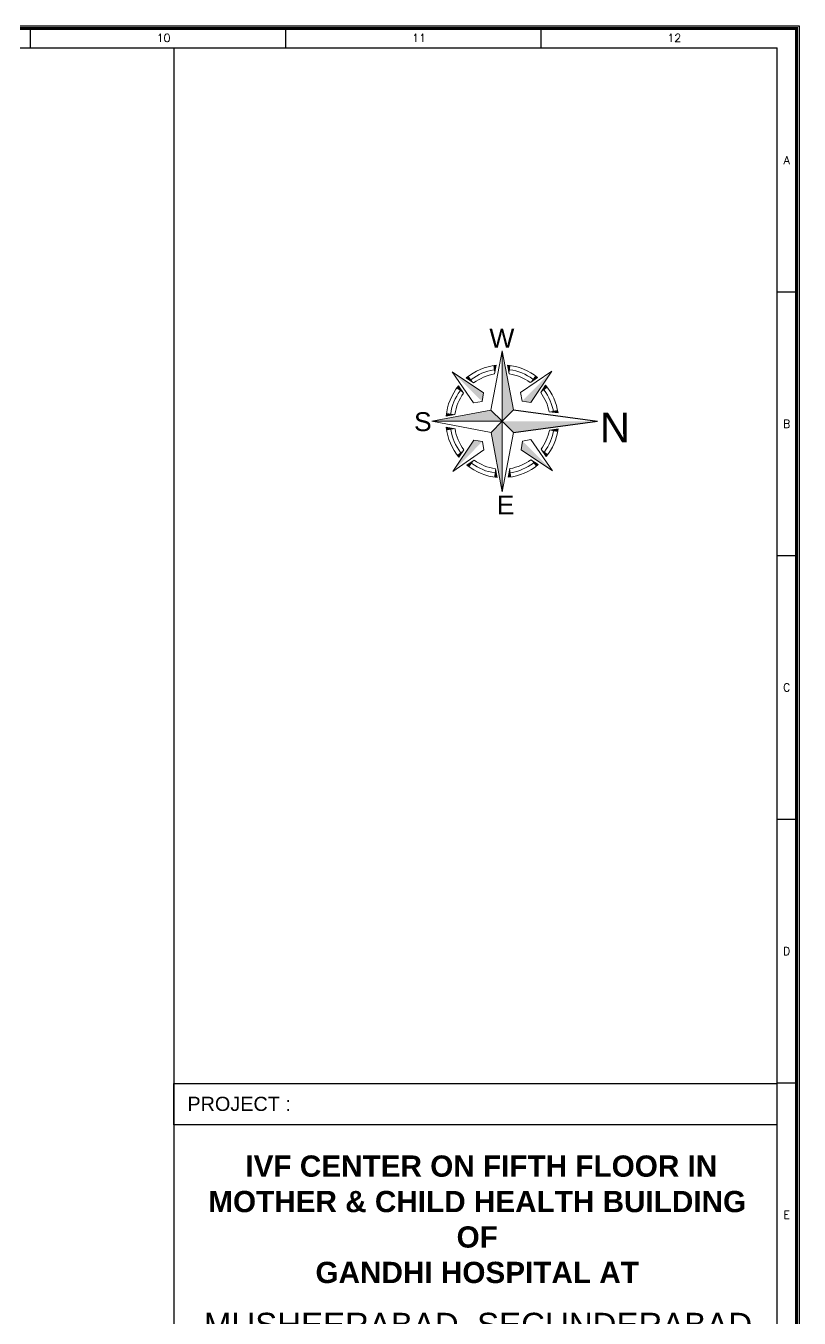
# Model space of a CAD drawing. Extents: x 3485972 to 3601240, y -673889 to -591207.
# Drawn here: x 3523361 to 3535960, y -612261 to -591207 of the extents above; entities that cross this region are included whole.
import ezdxf
from ezdxf.enums import TextEntityAlignment as Align

# ---------------------------------------------------------------- set-up
doc = ezdxf.new("R2010")
doc.units = 0
doc.header["$LTSCALE"] = 6
doc.header["$MEASUREMENT"] = 0
doc.layers.add('AREA', color=193, linetype='CONTINUOUS', plot=False)
doc.layers.add('TITLE', color=7, linetype='CONTINUOUS')
doc.styles.add('ARIAL', font='arial.ttf')
doc.styles.add('ROMANS', font='romans.shx')

# ---------------------------------------------------------------- blocks, each defined once
blk = doc.blocks.new('A$C66962185')
at = {"layer": 'TITLE', "color": 7}
for p, q in [((272.21, -140930.66), (272.21, -140928.36)), ((302.47, -140930.66), (302.47, -140928.36)), ((332.74, -140930.66), (332.74, -140928.36)), ((363, -140959.61), (360.7, -140959.61)), ((363, -140990.86), (360.7, -140990.86)), ((363, -141022.1), (360.7, -141022.1)), ((363, -141053.35), (360.7, -141053.35))]:
    blk.add_line(p, q, dxfattribs=at)
at = {"layer": 'TITLE'}
for p in [(2.14, -140930.66), (360.7, -141176.03)]:
    blk.add_line(p, (360.7, -140930.66), dxfattribs=at)
at = {"layer": 'TITLE', "color": 7, "const_width": 0.355}
blk.add_lwpolyline([(363, -140928.36), (363, -141178.33), (0, -141178.33), (0, -140928.36)], close=True, dxfattribs=at)
at = {"layer": 'TITLE', "color": 7, "style": 'ROMANS'}
for s, p in [('10', (287.99, -140929.48)), ('11', (318.25, -140929.48)), ('12', (348.51, -140929.48)), ('A', (361.83, -140943.96)), ('B', (361.83, -140975.21)), ('C', (361.83, -141006.45)), ('D', (361.83, -141037.7)), ('E', (361.83, -141068.94))]:
    blk.add_text(s, height=0.952, dxfattribs=at).set_placement(p, align=Align.MIDDLE)
blk = doc.blocks.new('A$C4A7C6C7E')
at = {"layer": 'TITLE', "color": 8, "lineweight": 5}
for p, q in [((-4207, 4144), (0, 26095)), ((0, 26095), (0, 0)), ((0, 0), (0, 26095)), ((4144, 4207), (0, 26095)), ((-2825, 17519), (-2234, 20757)), ((2559, 17560), (1919, 20788)), ((-6941, 10518), (-18592, 18312)), ((-10622, 6781), (-18592, 18312)), ((-10607, 14226), (-13343, 16056)), ((6781, 10622), (18312, 18592)), ((10390, 14385), (13098, 16257)), ((10518, 6941), (18312, 18592)), ((-14385, 10390), (-16257, 13098)), ((-7437, 7325), (-6941, 10518)), ((7325, 7437), (6781, 10622)), ((14226, 10607), (16056, 13343)), ((-7437, 7325), (-10622, 6781)), ((7325, 7437), (10518, 6941)), ((-4207, 4144), (-26095, 0)), ((0, 0), (-26095, 0)), ((-26095, 0), (0, 0)), ((-4144, -4207), (-26095, 0)), ((-17560, 2559), (-20788, 1919)), ((-4207, 4144), (0, 0)), ((0, 0), (-4207, 4144)), ((0, 0), (-4144, -4207)), ((-4144, -4207), (0, 0)), ((0, 0), (4144, 4207)), ((4144, 4207), (0, 0)), ((0, 0), (4207, -4144)), ((4207, -4144), (0, 0)), ((0, 0), (0, -26095)), ((0, -26095), (0, 0)), ((17394, 3514), (20646, 3095)), ((17394, 3514), (20646, 3095)), ((-17519, -2825), (-20757, -2234)), ((-4144, -4207), (0, -26095)), ((4207, -4144), (0, -26095)), ((17433, -3312), (20680, -2857)), ((17433, -3312), (20680, -2857)), ((17434, -3310), (20680, -2857)), ((-10518, -6941), (-18312, -18592)), ((-7325, -7437), (-10518, -6941)), ((-7325, -7437), (-6781, -10622)), ((7437, -7325), (6941, -10518)), ((7437, -7325), (10622, -6781)), ((10622, -6781), (18592, -18312)), ((-6781, -10622), (-18312, -18592)), ((-14226, -10607), (-16056, -13343)), ((6941, -10518), (18592, -18312)), ((10607, -14226), (13343, -16056)), ((14385, -10390), (16257, -13098)), ((-10390, -14385), (-13098, -16257)), ((-2559, -17560), (-1919, -20788)), ((2825, -17519), (2234, -20757))]:
    blk.add_line(p, q, dxfattribs=at)
at = {"layer": 'TITLE', "color": 5}
for p in [(4144, 4207), (4207, -4144)]:
    blk.add_line(p, (35289, 0), dxfattribs=at)
at = {"layer": 'TITLE', "color": 8, "lineweight": 5}
for radius, start, end in [(20877, 96.14269, 129.72625), (20877, 51.14269, 84.72625), (19311, 99.1612, 126.70773), (17745, 99.1612, 126.70773), (17745, 54.16121, 81.70773), (19311, 54.16121, 81.70773), (20877, 141.14269, 174.72625), (19311, 144.16121, 171.70773), (17745, 144.16121, 171.70773), (17745, 11.42181, 36.70773), (19311, 9.85136, 36.70773), (20877, 8.52692, 39.72625), (20877, 186.14269, 219.72625), (19311, 189.1612, 216.70773), (17745, 189.1612, 216.70773), (17745, 324.16121, 349.24868), (19311, 324.16121, 350.81434), (20877, 321.14269, 352.1348), (17745, 279.1612, 306.70773), (20877, 231.14269, 264.72625), (19311, 234.16121, 261.70773), (17745, 234.16121, 261.70773), (20877, 276.14269, 309.72625), (19311, 279.1612, 306.70773)]:
    blk.add_arc((0, 0), radius, start, end, dxfattribs=at)
for points in [[(0, 26095), (4144, 4207), (0, 0)], [(-3324, 20610), (-2234, 20757), (-2825, 17519)], [(3011, 20658), (1919, 20788), (2559, 17560)], [(-18592, 18312), (-6941, 10518), (-7437, 7325)], [(-13343, 16056), (-12479, 16737), (-10607, 14226)], [(18312, 18592), (10518, 6941), (7325, 7437)], [(13098, 16257), (12223, 16924), (10390, 14385)], [(-16257, 13098), (-16924, 12223), (-14385, 10390)], [(16056, 13343), (16737, 12479), (14226, 10607)], [(-26095, 0), (-4207, 4144), (0, 0)], [(-20658, 3011), (-20788, 1919), (-17560, 2559)], [(0, -26095), (-4144, -4207), (0, 0)], [(20646, 3095), (20457, 4167), (17394, 3514)], [(-20610, -3324), (-20757, -2234), (-17519, -2825)], [(20680, -2857), (20503, -3930), (17433, -3312)], [(-18312, -18592), (-10518, -6941), (-7325, -7437)], [(18592, -18312), (6941, -10518), (7437, -7325)], [(-16056, -13343), (-16737, -12479), (-14226, -10607)], [(13343, -16056), (12479, -16737), (10607, -14226)], [(16257, -13098), (16924, -12223), (14385, -10390)], [(-13098, -16257), (-12223, -16924), (-10390, -14385)], [(-3011, -20658), (-1919, -20788), (-2559, -17560)], [(3324, -20610), (2234, -20757), (2825, -17519)]]:
    blk.add_solid(points, dxfattribs=at)
at = {"layer": 'TITLE', "color": 5}
blk.add_solid([(35289, 0), (4207, -4144), (0, 0)], dxfattribs=at)

msp = doc.modelspace()

# ---------------------------------------------------------------- linework, layer by layer
at = {"layer": 'AREA'}
for points in [[(3485972.3, -591208), (3535959.9, -591207.2), (3535959.9, -625655.9), (3485972.3, -625656.7)], [(3486015.1, -591250.8), (3535917.2, -591249.9), (3535917.2, -625613.1), (3486015.1, -625613.9)]]:
    msp.add_lwpolyline(points, close=True, dxfattribs=at)
at = {"layer": 'TITLE'}
msp.add_line((3525772.6, -591565.5), (3525772.6, -625297.5), dxfattribs=at)
msp.add_lwpolyline([(3525772.6, -608440), (3535598, -608440), (3535598, -609114.3), (3525772.6, -609114.3)], close=True, dxfattribs=at)

# ---------------------------------------------------------------- block references
at = {"layer": 'TITLE', "xscale": 137.4720978042101, "yscale": 137.4720968119004, "zscale": 137.4720972069543}
msp.add_blockref('A$C66962185', (3486015.1, 18782467), dxfattribs=at)
at = {"layer": 'TITLE', "linetype": 'Continuous', "extrusion": (1.31196e-09, -7.57547e-09, 1), "xscale": 0.0439758755600676, "yscale": 0.0439758755600676, "zscale": 0.0439758755600676}
msp.add_blockref('A$C4A7C6C7E', (3531123.4, -597649.7, 0), dxfattribs=at)

# ---------------------------------------------------------------- texts
at = {"layer": 'TITLE', "color": 7, "style": 'ARIAL'}
for s, p in [('W', (3530913.4, -596451.2, 0)), ('S', (3529685.5, -597809.9, 0)), ('E', (3531034.4, -599167.2, 0))]:
    msp.add_text(s, height=307.9, dxfattribs=at).set_placement(p)
at = {"layer": 'TITLE', "color": 5, "style": 'ARIAL'}
msp.add_text('N', height=485.6, rotation=180, dxfattribs=at).set_placement((3533204, -597507.5, 0))
at = {"layer": 'TITLE', "color": 6, "style": 'ARIAL'}
msp.add_text('PROJECT :', height=231.19, dxfattribs=at).set_placement((3525992.6, -608885.5))
msp.add_text('MUSHEERABAD, SECUNDERABAD.', height=384.912, dxfattribs=at).set_placement((3530802.9, -612559), align=Align.CENTER)
at = {"layer": 'TITLE', "color": 6, "insert": (3530714.5, -609610.8, -997.6), "char_height": 346.421, "width": 9138.627, "attachment_point": 2, "style": 'ARIAL'}
msp.add_mtext('\\fArial|b1|i0|c0|p34; IVF CENTER ON FIFTH FLOOR IN MOTHER & CHILD HEALTH BUILDING OF \\PGANDHI HOSPITAL AT   ', dxfattribs=at)

doc.saveas('drawing.dxf')
